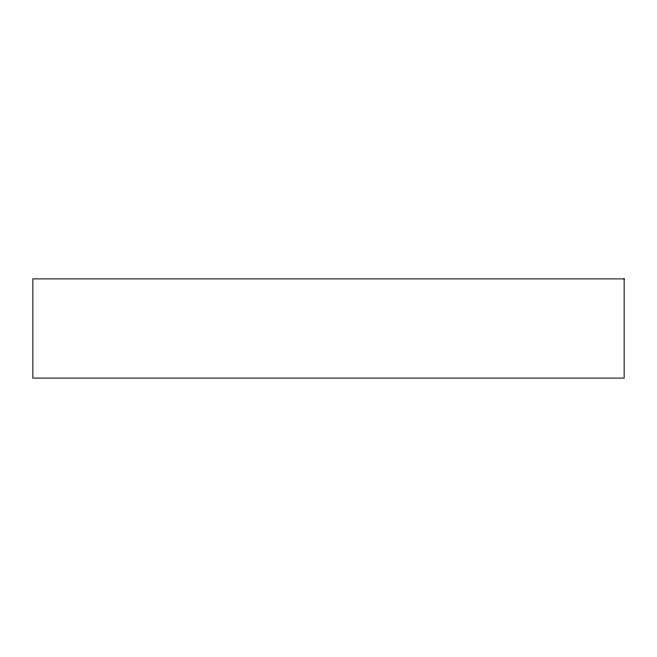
<?xml version="1.0" encoding="UTF-8"?>
<svg xmlns="http://www.w3.org/2000/svg" width="657" height="657" viewBox="0 0 657 657"><rect width="100%" height="100%" fill="white"/><g stroke="black" fill="none" stroke-linecap="round" stroke-linejoin="round"><path stroke-width="0.99" d="M624.15 278.897L32.85 278.897L32.85 378.103L624.15 378.103L624.15 278.897"/></g></svg>
